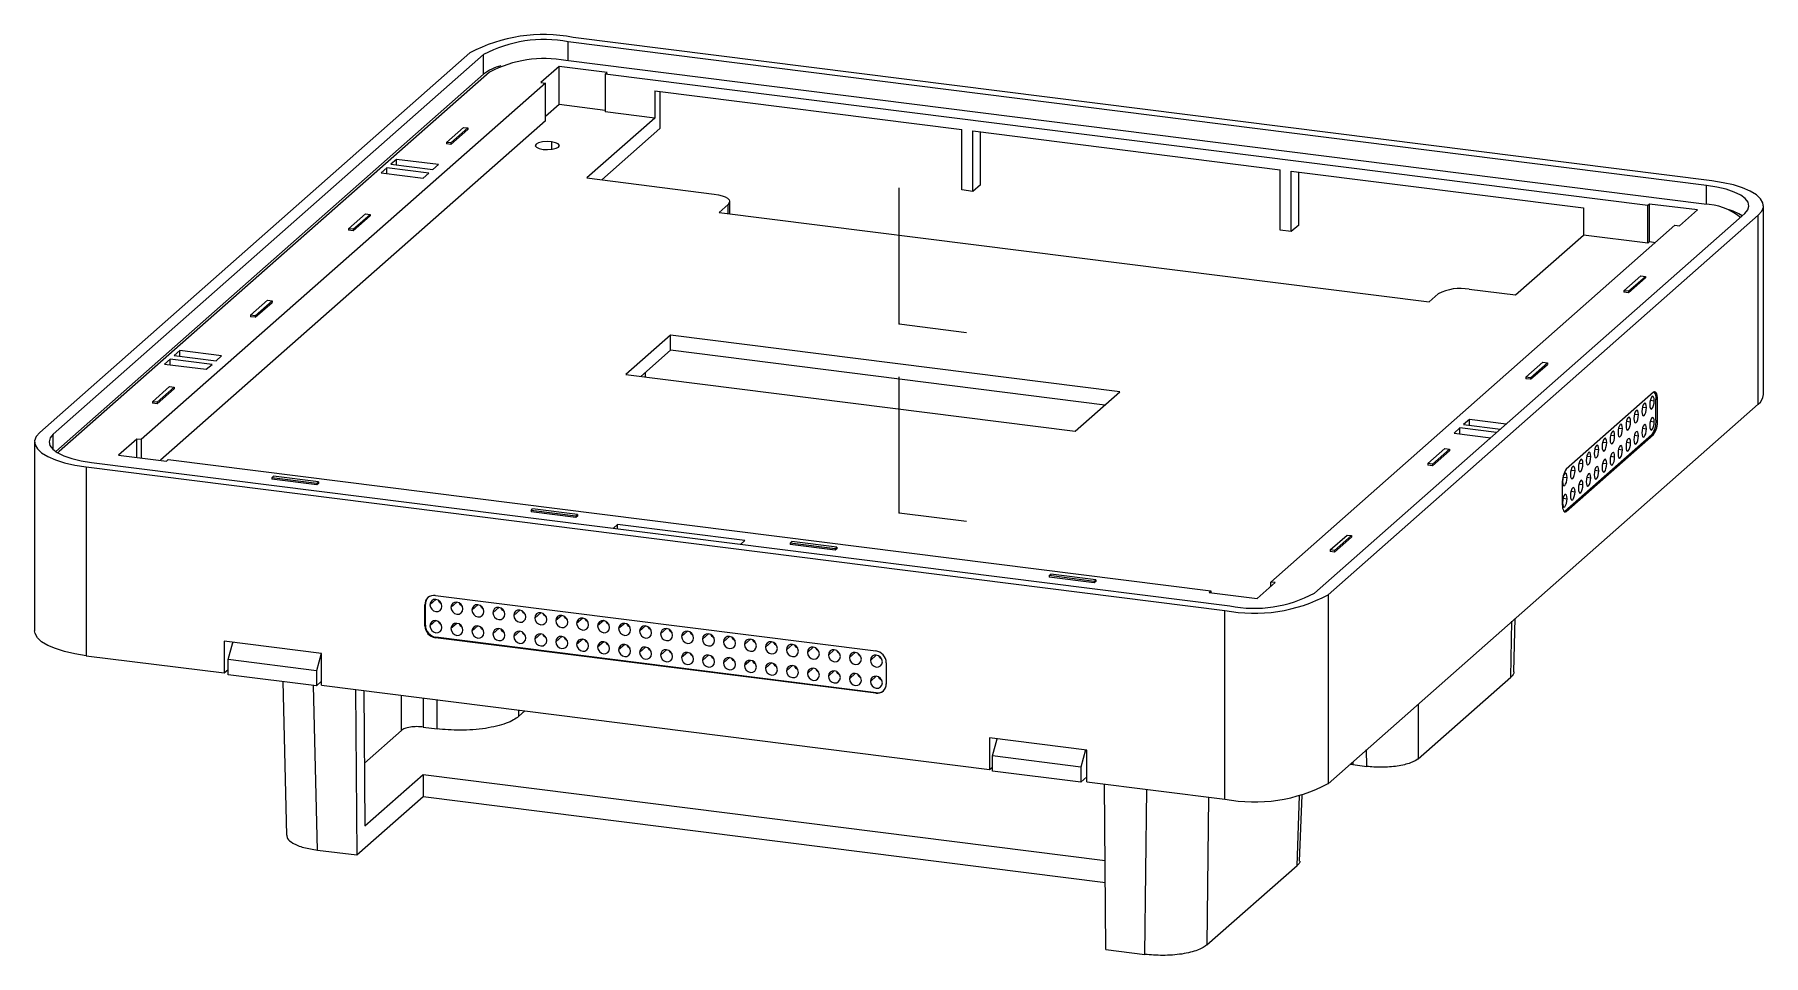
# Paper-space layout '_左右二等角轴测' of a CAD drawing. Header units: millimetres. Extents: x -54 to 54, y -28 to 30.
import ezdxf

# ---------------------------------------------------------------- set-up
doc = ezdxf.new("R2010")
doc.units = ezdxf.units.MM
doc.header["$PDSIZE"] = -1

psp = doc.layouts.new('_左右二等角轴测')

# ---------------------------------------------------------------- linework, layer by layer
at = {"color": 7, "linetype": 'Continuous', "lineweight": 25}
for p, q in [((50.43, 20.43), (-20.66, 29.39)), ((-20.66, 28.21), (-20.66, 29.39)), ((50.75, 20.71), (-20.34, 29.67)), ((-26.79, 28.7), (-53.66, 5)), ((-25.95, 28.6), (-52.82, 4.9)), ((-25.95, 27.37), (-25.95, 28.6)), ((50.29, 19.27), (-20.8, 28.23)), ((-25.95, 27.37), (-52.66, 3.81)), ((-25.57, 27.51), (-52.44, 3.81)), ((-21.23, 27.85), (-22.36, 26.86)), ((-18.23, 27.48), (-21.23, 27.85)), ((-21.23, 25.5), (-21.23, 27.85)), ((-18.34, 27.38), (-18.23, 27.48)), ((46.77, 19.18), (-18.34, 27.38)), ((-18.34, 27.38), (-18.34, 25.03)), ((-22.08, 26.82), (-47.32, 4.56)), ((-22.36, 26.86), (-22.08, 26.82)), ((-22.08, 24.46), (-22.08, 26.82)), ((-15.25, 26.33), (-15.25, 24.64)), ((-15.25, 26.33), (3.92, 23.92)), ((-14.93, 26.29), (-14.93, 23.98)), ((-22.08, 24.75), (-21.23, 25.5)), ((-21.23, 25.5), (-18.34, 25.13)), ((-15.25, 24.64), (-18.34, 25.03)), ((-22.08, 24.46), (-46.11, 3.27)), ((-28.26, 23.12), (-27.2, 24.05)), ((-27.98, 23.08), (-26.92, 24.02)), ((-27.98, 22.99), (-26.92, 23.92)), ((-27.2, 24.05), (-26.92, 24.02)), ((-26.92, 24.02), (-26.92, 23.92)), ((-15.25, 24.64), (-19.5, 20.9)), ((-14.93, 23.98), (-18.56, 20.78)), ((3.92, 20.15), (3.92, 23.92)), ((4.62, 23.83), (23.8, 21.41)), ((4.62, 20.06), (4.62, 23.83)), ((5.08, 20.46), (5.08, 23.77)), ((-28.26, 23.12), (-28.26, 23.02)), ((-27.98, 23.08), (-28.26, 23.12)), ((-27.98, 22.99), (-28.26, 23.02)), ((-27.98, 23.08), (-27.98, 22.99)), ((-21.7, 23.15), (-21.7, 22.68)), ((-31.38, 22.06), (-31.73, 21.75)), ((-31.73, 21.75), (-29.11, 21.42)), ((-28.76, 21.73), (-31.38, 22.06)), ((-31.38, 21.7), (-31.38, 22.06)), ((-29.11, 21.42), (-28.76, 21.73)), ((-31.98, 21.53), (-32.33, 21.22)), ((-32.33, 21.22), (-29.71, 20.89)), ((-29.36, 21.2), (-31.98, 21.53)), ((-31.98, 21.17), (-31.98, 21.53)), ((-29.71, 20.89), (-29.36, 21.2)), ((-19.5, 20.9), (-11.54, 19.89)), ((23.8, 17.64), (23.8, 21.41)), ((24.5, 17.56), (24.5, 21.33)), ((24.5, 21.33), (42.74, 19.03)), ((24.96, 17.96), (24.96, 21.27)), ((4.62, 20.06), (3.92, 20.15)), ((5.08, 20.46), (4.62, 20.06)), ((50.43, 19.25), (50.43, 20.43)), ((-34.37, 17.72), (-33.31, 18.66)), ((-34.09, 17.69), (-33.03, 18.62)), ((-34.09, 17.59), (-33.03, 18.53)), ((-33.31, 18.66), (-33.03, 18.62)), ((-33.03, 18.62), (-33.03, 18.53)), ((-10.67, 19.25), (-11.24, 18.75)), ((-11.24, 18.75), (33.1, 13.16)), ((-10.67, 18.68), (-10.67, 19.25)), ((-10.57, 18.67), (-10.57, 19.43)), ((25.95, -5.03), (52.82, 18.67)), ((26.79, -5.13), (53.66, 18.57)), ((42.74, 19.03), (42.74, 17.33)), ((46.87, 19.27), (46.77, 19.18)), ((46.77, 16.82), (46.77, 19.18)), ((49.86, 18.9), (46.87, 19.27)), ((46.87, 16.92), (46.87, 19.27)), ((48.73, 17.9), (49.86, 18.9)), ((53.66, 6.78), (53.66, 18.57)), ((53.98, 7.37), (53.98, 19.16)), ((-34.37, 17.72), (-34.37, 17.63)), ((-34.09, 17.69), (-34.37, 17.72)), ((-34.09, 17.59), (-34.37, 17.63)), ((-34.09, 17.69), (-34.09, 17.59)), ((23.21, -4.33), (48.45, 17.94)), ((24.5, 17.56), (23.8, 17.64)), ((24.96, 17.96), (24.5, 17.56)), ((38.5, 13.59), (42.74, 17.33)), ((46.77, 16.82), (42.74, 17.33)), ((48.45, 17.94), (48.73, 17.9)), ((46.77, 16.82), (46.87, 16.92)), ((46.87, 16.92), (47.25, 16.87)), ((45.27, 13.85), (46.33, 14.79)), ((45.55, 13.82), (46.61, 14.75)), ((45.55, 13.72), (46.61, 14.66)), ((46.33, 14.79), (46.61, 14.75)), ((46.61, 14.75), (46.61, 14.66)), ((-40.49, 12.33), (-39.43, 13.26)), ((-40.21, 12.29), (-39.15, 13.23)), ((-40.21, 12.2), (-39.15, 13.13)), ((-39.43, 13.26), (-39.15, 13.23)), ((-39.15, 13.23), (-39.15, 13.13)), ((33.1, 13.16), (33.67, 13.66)), ((35.6, 13.95), (38.5, 13.59)), ((45.55, 13.82), (45.27, 13.85)), ((45.27, 13.85), (45.27, 13.76)), ((45.55, 13.72), (45.27, 13.76)), ((45.55, 13.82), (45.55, 13.72)), ((-40.49, 12.33), (-40.49, 12.23)), ((-40.21, 12.29), (-40.49, 12.33)), ((-40.21, 12.2), (-40.49, 12.23)), ((-40.21, 12.29), (-40.21, 12.2)), ((-14.27, 11.08), (-17.06, 8.62)), ((13.79, 7.54), (-14.27, 11.08)), ((-14.27, 10.14), (-14.27, 11.08)), ((-44.92, 10.12), (-45.27, 9.81)), ((-45.27, 9.81), (-42.65, 9.48)), ((-42.3, 9.79), (-44.92, 10.12)), ((-44.92, 9.76), (-44.92, 10.12)), ((-42.65, 9.48), (-42.3, 9.79)), ((-14.27, 10.14), (-16.13, 8.5)), ((12.86, 6.72), (-14.27, 10.14)), ((-45.52, 9.59), (-45.87, 9.28)), ((-45.87, 9.28), (-43.26, 8.95)), ((-42.9, 9.26), (-45.52, 9.59)), ((-45.52, 9.23), (-45.52, 9.59)), ((-43.26, 8.95), (-42.9, 9.26)), ((-15.86, 8.73), (-15.86, 8.46)), ((39.15, 8.46), (40.21, 9.39)), ((39.43, 8.42), (40.49, 9.36)), ((39.43, 8.33), (40.49, 9.26)), ((40.21, 9.39), (40.49, 9.36)), ((40.49, 9.36), (40.49, 9.26)), ((-46.61, 6.93), (-45.55, 7.87)), ((-46.33, 6.9), (-45.27, 7.83)), ((-46.33, 6.8), (-45.27, 7.74)), ((-45.55, 7.87), (-45.27, 7.83)), ((-45.27, 7.83), (-45.27, 7.74)), ((-17.06, 8.62), (11, 5.08)), ((39.15, 8.46), (39.15, 8.36)), ((39.43, 8.42), (39.15, 8.46)), ((39.43, 8.33), (39.15, 8.36)), ((39.43, 8.42), (39.43, 8.33)), ((-46.33, 6.9), (-46.61, 6.93)), ((-46.61, 6.93), (-46.61, 6.84)), ((-46.33, 6.8), (-46.61, 6.84)), ((-46.33, 6.9), (-46.33, 6.8)), ((11, 5.08), (13.79, 7.54)), ((26.79, -16.92), (53.66, 6.78)), ((47.12, 7.52), (41.67, 2.72)), ((46.42, 6.59), (46.67, 6.56)), ((46.92, 7.03), (47.16, 6.99)), ((47.27, 5.77), (47.27, 7.09)), ((47.27, 7.09), (47.36, 7.08)), ((47.36, 5.76), (47.36, 7.08)), ((35.62, 5.82), (35.26, 5.5)), ((35.26, 5.5), (37.56, 5.21)), ((37.91, 5.53), (35.62, 5.82)), ((35.62, 5.46), (35.62, 5.82)), ((45.43, 5.72), (45.68, 5.68)), ((45.93, 6.15), (46.18, 6.12)), ((46.92, 5.71), (47.16, 5.67)), ((47.27, 5.77), (47.36, 5.76)), ((-53.98, 4.41), (-53.98, -7.37)), ((-52.82, 3.93), (-52.82, 4.9)), ((-47.6, 4.59), (-48.73, 3.6)), ((-47.32, 4.56), (-47.6, 4.59)), ((-47.6, 3.45), (-47.6, 4.59)), ((-47.32, 4.56), (-47.32, 3.42)), ((35.02, 5.29), (34.66, 4.97)), ((34.66, 4.97), (36.96, 4.68)), ((37.31, 5), (35.02, 5.29)), ((35.02, 4.93), (35.02, 5.29)), ((41.58, 0.09), (47.02, 4.89)), ((41.67, 0.08), (47.12, 4.88)), ((43.95, 4.41), (44.2, 4.38)), ((44.44, 4.84), (44.69, 4.81)), ((44.94, 5.28), (45.19, 5.25)), ((45.43, 4.4), (45.68, 4.37)), ((45.93, 4.83), (46.18, 4.8)), ((46.42, 5.27), (46.67, 5.24)), ((47.02, 4.89), (47.12, 4.88)), ((-52.44, 3.81), (-52.53, 3.73)), ((-48.73, 3.6), (-45.74, 3.22)), ((-45.74, 3.22), (-45.63, 3.31)), ((-45.63, 3.31), (19.47, -4.89)), ((33.03, 3.06), (34.09, 4)), ((33.31, 3.03), (34.37, 3.96)), ((33.31, 2.93), (34.37, 3.87)), ((34.09, 4), (34.37, 3.96)), ((34.37, 3.96), (34.37, 3.87)), ((42.96, 3.53), (43.21, 3.5)), ((43.45, 3.97), (43.7, 3.94)), ((44.44, 3.52), (44.69, 3.49)), ((44.94, 3.96), (45.19, 3.93)), ((-50.75, 2.86), (20.34, -6.1)), ((-50.75, 2.86), (-50.75, -8.93)), ((-50.43, 3.14), (20.66, -5.82)), ((-39.17, 2.18), (-39.06, 2.28)), ((-36.36, 1.83), (-39.17, 2.18)), ((-39.17, 2.18), (-39.17, 2.09)), ((-36.25, 1.92), (-39.06, 2.28)), ((33.03, 3.06), (33.03, 2.97)), ((33.31, 3.03), (33.03, 3.06)), ((33.31, 2.93), (33.03, 2.97)), ((33.31, 3.03), (33.31, 2.93)), ((41.47, 2.22), (41.72, 2.19)), ((41.97, 2.66), (42.22, 2.63)), ((42.46, 3.1), (42.71, 3.07)), ((42.96, 2.21), (43.21, 2.18)), ((43.45, 2.65), (43.7, 2.62)), ((43.95, 3.09), (44.2, 3.06)), ((-36.36, 1.73), (-39.17, 2.09)), ((-36.25, 1.92), (-36.36, 1.83)), ((-36.25, 1.83), (-36.36, 1.73)), ((-36.36, 1.83), (-36.36, 1.73)), ((-36.25, 1.92), (-36.25, 1.83)), ((41.42, 1.84), (41.42, 0.52)), ((41.97, 1.34), (42.22, 1.31)), ((42.46, 1.78), (42.71, 1.75)), ((-22.98, 0.14), (-22.88, 0.24)), ((-22.98, 0.14), (-22.98, 0.05)), ((-20.18, -0.21), (-22.98, 0.14)), ((-20.18, -0.3), (-22.98, 0.05)), ((-20.07, -0.12), (-22.88, 0.24)), ((41.47, 0.9), (41.72, 0.87)), ((41.54, 0.06), (41.58, 0.09)), ((41.58, 0.09), (41.67, 0.08)), ((-20.07, -0.12), (-20.18, -0.21)), ((-20.07, -0.21), (-20.18, -0.3)), ((-20.18, -0.21), (-20.18, -0.3)), ((-20.07, -0.12), (-20.07, -0.21)), ((-17.57, -0.74), (-17.83, -0.97)), ((-9.62, -1.74), (-17.57, -0.74)), ((-17.57, -1), (-17.57, -0.74)), ((-9.88, -1.97), (-9.62, -1.74)), ((-6.8, -1.9), (-6.69, -1.8)), ((-6.8, -1.9), (-6.8, -1.99)), ((-3.99, -2.25), (-6.8, -1.9)), ((-3.99, -2.34), (-6.8, -1.99)), ((-3.89, -2.16), (-6.69, -1.8)), ((-3.89, -2.16), (-3.99, -2.25)), ((-3.89, -2.16), (-3.89, -2.25)), ((26.92, -2.33), (27.98, -1.4)), ((27.2, -2.37), (28.26, -1.43)), ((27.2, -2.46), (28.26, -1.52)), ((27.98, -1.4), (28.26, -1.43)), ((28.26, -1.43), (28.26, -1.52)), ((-3.89, -2.25), (-3.99, -2.34)), ((-3.99, -2.25), (-3.99, -2.34)), ((26.92, -2.33), (26.92, -2.42)), ((27.2, -2.37), (26.92, -2.33)), ((27.2, -2.46), (26.92, -2.42)), ((27.2, -2.37), (27.2, -2.46)), ((9.38, -3.93), (9.49, -3.84)), ((12.19, -4.29), (9.38, -3.93)), ((9.38, -3.93), (9.38, -4.03)), ((12.19, -4.38), (9.38, -4.03)), ((12.3, -4.19), (9.49, -3.84)), ((12.3, -4.19), (12.19, -4.29)), ((12.3, -4.29), (12.19, -4.38)), ((12.19, -4.29), (12.19, -4.38)), ((12.3, -4.19), (12.3, -4.29)), ((-28.95, -5.17), (-1.45, -8.63)), ((19.47, -4.89), (19.36, -4.98)), ((19.36, -4.98), (22.36, -5.36)), ((19.47, -4.89), (19.47, -5)), ((22.36, -5.36), (23.49, -4.36)), ((23.49, -4.36), (23.21, -4.33)), ((23.21, -4.61), (23.21, -4.33)), ((26.79, -5.13), (26.79, -16.92)), ((-29.57, -5.72), (-29.61, -5.75)), ((-29.61, -7.07), (-29.61, -5.75)), ((-29.57, -7.04), (-29.57, -5.72)), ((-28.92, -5.42), (-29.29, -5.75)), ((-27.61, -5.59), (-27.98, -5.92)), ((-26.3, -5.75), (-26.67, -6.08)), ((-24.99, -5.92), (-25.36, -6.25)), ((-23.68, -6.08), (-24.05, -6.41)), ((-22.37, -6.25), (-22.74, -6.58)), ((-21.06, -6.41), (-21.43, -6.74)), ((20.34, -17.89), (20.34, -6.1)), ((-29.57, -7.04), (-29.61, -7.07)), ((-28.92, -6.74), (-29.29, -7.07)), ((-27.61, -6.91), (-27.98, -7.24)), ((-26.3, -7.07), (-26.67, -7.4)), ((-24.99, -7.24), (-25.36, -7.57)), ((-23.68, -7.4), (-24.05, -7.73)), ((-19.75, -6.58), (-20.13, -6.91)), ((-18.44, -6.74), (-18.82, -7.07)), ((-17.13, -6.91), (-17.51, -7.24)), ((-15.82, -7.07), (-16.2, -7.4)), ((-14.51, -7.24), (-14.89, -7.57)), ((-13.2, -7.4), (-13.58, -7.73)), ((38.2, -10.27), (38.28, -6.78)), ((38.39, -9.92), (38.47, -6.61)), ((-36.06, -8.8), (-42.14, -8.03)), ((-42.14, -8.03), (-42.14, -10.01)), ((-41.9, -9.17), (-41.6, -8.1)), ((-41.61, -8.1), (-41.61, -8.15)), ((-28.92, -7.78), (-28.95, -7.81)), ((-1.45, -11.27), (-28.95, -7.81)), ((-1.42, -11.24), (-28.92, -7.78)), ((-22.37, -7.57), (-22.74, -7.9)), ((-21.06, -7.73), (-21.43, -8.06)), ((-19.75, -7.9), (-20.13, -8.23)), ((-18.44, -8.06), (-18.82, -8.39)), ((-17.13, -8.23), (-17.51, -8.56)), ((-15.82, -8.39), (-16.2, -8.72)), ((-14.51, -8.56), (-14.89, -8.89)), ((-11.89, -7.57), (-12.27, -7.9)), ((-10.58, -7.73), (-10.96, -8.06)), ((-9.27, -7.9), (-9.65, -8.23)), ((-7.96, -8.06), (-8.34, -8.39)), ((-6.66, -8.23), (-7.03, -8.56)), ((-5.35, -8.39), (-5.72, -8.72)), ((-4.04, -8.56), (-4.41, -8.89)), ((-50.75, -8.93), (-42.14, -10.01)), ((-36.38, -9.87), (-41.9, -9.17)), ((-41.9, -10.12), (-41.9, -9.17)), ((-36.08, -8.8), (-36.38, -9.87)), ((-36.06, -10.78), (-36.06, -8.8)), ((-13.2, -8.72), (-13.58, -9.05)), ((-11.89, -8.89), (-12.27, -9.22)), ((-10.58, -9.05), (-10.96, -9.38)), ((-9.27, -9.22), (-9.65, -9.55)), ((-7.96, -9.38), (-8.34, -9.71)), ((-6.66, -9.55), (-7.03, -9.88)), ((-5.35, -9.71), (-5.72, -10.04)), ((-2.73, -8.72), (-3.1, -9.05)), ((-1.42, -8.89), (-1.79, -9.22)), ((-0.8, -9.38), (-0.8, -10.7)), ((-42.14, -10.01), (-41.9, -9.8)), ((-36.38, -10.81), (-41.9, -10.12)), ((-38.48, -10.55), (-38.25, -20.14)), ((-36.31, -21.07), (-36.56, -10.79)), ((-36.38, -9.87), (-36.38, -10.81)), ((-36.38, -10.81), (-36.06, -10.53)), ((-36.06, -10.78), (5.66, -16.04)), ((-4.04, -9.88), (-4.41, -10.21)), ((-2.73, -10.04), (-3.1, -10.37)), ((-1.42, -10.21), (-1.79, -10.54)), ((32.43, -15.36), (38.2, -10.27)), ((-33.93, -11.05), (-33.86, -21.37)), ((-33.41, -11.11), (-33.35, -19.56)), ((-31.07, -13.59), (-31.06, -11.41)), ((-29.71, -11.58), (-29.71, -13.39)), ((-28.85, -13.5), (-28.85, -11.69)), ((-1.42, -11.24), (-1.45, -11.27)), ((-23.76, -12.33), (-23.76, -12.73)), ((-23.76, -12.73), (-23.37, -12.38)), ((32.42, -11.95), (32.43, -15.36)), ((-33.38, -15.63), (-31.07, -13.59)), ((-29.71, -13.39), (-28.85, -13.5)), ((11.74, -14.82), (5.66, -14.06)), ((5.66, -14.06), (5.66, -16.04)), ((5.83, -15.19), (6.14, -14.12)), ((11.65, -14.81), (11.35, -15.88)), ((11.74, -16.8), (11.74, -14.82)), ((29.21, -15.84), (29.2, -14.79)), ((5.66, -16.04), (5.83, -15.88)), ((11.35, -15.88), (5.83, -15.19)), ((5.83, -16.13), (5.83, -15.19)), ((11.35, -16.82), (5.83, -16.13)), ((11.35, -15.88), (11.35, -16.82)), ((28.34, -15.73), (28.15, -15.72)), ((28.34, -15.55), (28.34, -15.73)), ((28.34, -15.73), (29.21, -15.84)), ((-33.35, -19.56), (-29.71, -16.35)), ((-29.71, -16.35), (12.88, -21.72)), ((-29.71, -16.35), (-29.71, -17.72)), ((11.35, -16.82), (11.74, -16.49)), ((11.74, -16.8), (20.34, -17.89)), ((12.91, -27.27), (12.84, -16.94)), ((15.36, -27.58), (15.48, -17.27)), ((-33.86, -21.37), (-29.71, -17.72)), ((-29.71, -17.72), (12.89, -23.09)), ((19.33, -17.76), (19.23, -26.99)), ((24.86, -22.03), (25.02, -17.68)), ((25.02, -21.75), (25.17, -17.64)), ((-36.31, -21.07), (-33.86, -21.37)), ((19.23, -26.99), (24.86, -22.03)), ((12.91, -27.27), (15.36, -27.58))]:
    psp.add_line(p, q, dxfattribs=at)
at = {"color": 7, "linetype": 'Continuous'}
for p, q in [((0, 11.79), (0, 20.28)), ((0, 11.79), (4.21, 11.25)), ((0, 0), (0, 8.49)), ((0, 0), (0, 8.49)), ((0, 0), (0, 8.49)), ((0, 0), (4.21, -0.53)), ((0, 0), (4.21, -0.53)), ((0, 0), (4.21, -0.53))]:
    psp.add_line(p, q, dxfattribs=at)
at = {"color": 7, "linetype": 'Continuous', "lineweight": 25, "flags": 128}
for points in [[(-21.7, 23.15), (-21.98, 23.17), (-22.27, 23.15), (-22.51, 23.09), (-22.66, 23.01), (-22.71, 22.91), (-22.64, 22.81), (-22.47, 22.74), (-22.23, 22.68)], [(-22.23, 22.68), (-21.94, 22.67), (-21.65, 22.69), (-21.41, 22.75), (-21.26, 22.83), (-21.21, 22.93), (-21.28, 23.02), (-21.45, 23.1), (-21.7, 23.15)], [(53.66, 18.57), (53.88, 18.82), (53.98, 19.08), (53.95, 19.34), (53.8, 19.6), (53.54, 19.84), (53.16, 20.07), (52.68, 20.28), (52.11, 20.46), (51.46, 20.6), (50.75, 20.71)], [(-11.54, 19.89), (-11.28, 19.85), (-11.05, 19.79), (-10.85, 19.72), (-10.71, 19.63), (-10.61, 19.54), (-10.58, 19.44), (-10.6, 19.34), (-10.67, 19.25)], [(52.82, 18.67), (53.01, 18.9), (53.08, 19.14), (53.03, 19.38), (52.85, 19.61), (52.56, 19.82), (52.15, 20.02), (51.65, 20.19), (51.07, 20.33), (50.43, 20.43)], [(46.67, 6.56), (46.66, 6.69), (46.63, 6.79), (46.58, 6.83), (46.53, 6.81), (46.47, 6.73), (46.43, 6.61), (46.4, 6.46), (46.39, 6.31)], [(46.39, 6.31), (46.4, 6.17), (46.43, 6.08), (46.47, 6.04), (46.53, 6.06), (46.58, 6.13), (46.63, 6.25), (46.66, 6.4), (46.67, 6.56)], [(47.16, 6.99), (47.15, 7.13), (47.12, 7.22), (47.08, 7.27), (47.02, 7.25), (46.97, 7.17), (46.92, 7.05), (46.89, 6.9), (46.88, 6.75)], [(46.88, 6.75), (46.89, 6.61), (46.92, 6.51), (46.97, 6.47), (47.02, 6.49), (47.08, 6.57), (47.12, 6.69), (47.15, 6.84), (47.16, 6.99)], [(47.36, 7.08), (47.36, 7.2), (47.35, 7.31), (47.32, 7.41), (47.29, 7.48), (47.25, 7.53), (47.21, 7.55), (47.17, 7.55), (47.12, 7.52)], [(45.19, 5.25), (45.17, 5.38), (45.14, 5.48), (45.1, 5.52), (45.04, 5.5), (44.99, 5.42), (44.94, 5.3), (44.91, 5.15), (44.9, 5)], [(45.68, 5.68), (45.67, 5.82), (45.64, 5.92), (45.59, 5.96), (45.54, 5.94), (45.48, 5.86), (45.44, 5.74), (45.41, 5.59), (45.4, 5.44)], [(45.4, 5.44), (45.41, 5.3), (45.44, 5.21), (45.48, 5.16), (45.54, 5.18), (45.59, 5.26), (45.64, 5.38), (45.67, 5.53), (45.68, 5.68)], [(46.18, 6.12), (46.16, 6.26), (46.13, 6.35), (46.09, 6.39), (46.03, 6.37), (45.98, 6.3), (45.93, 6.18), (45.9, 6.03), (45.89, 5.87)], [(45.89, 5.87), (45.9, 5.74), (45.93, 5.64), (45.98, 5.6), (46.03, 5.62), (46.09, 5.7), (46.13, 5.82), (46.16, 5.97), (46.18, 6.12)], [(46.67, 5.24), (46.66, 5.37), (46.63, 5.47), (46.58, 5.51), (46.53, 5.49), (46.47, 5.41), (46.43, 5.29), (46.4, 5.14), (46.39, 4.99)], [(47.16, 5.67), (47.15, 5.81), (47.12, 5.9), (47.08, 5.95), (47.02, 5.93), (46.97, 5.85), (46.92, 5.73), (46.89, 5.58), (46.88, 5.43)], [(46.88, 5.43), (46.89, 5.29), (46.92, 5.2), (46.97, 5.15), (47.02, 5.17), (47.08, 5.25), (47.12, 5.37), (47.15, 5.52), (47.16, 5.67)], [(-53.66, 5), (-53.88, 4.75), (-53.98, 4.49), (-53.95, 4.23), (-53.8, 3.98), (-53.54, 3.73), (-53.16, 3.5), (-52.68, 3.29), (-52.11, 3.11), (-51.46, 2.97), (-50.75, 2.86)], [(-52.82, 4.9), (-53.01, 4.67), (-53.08, 4.43), (-53.03, 4.19), (-52.85, 3.96), (-52.56, 3.75), (-52.15, 3.55), (-51.65, 3.38), (-51.07, 3.24), (-50.43, 3.14)], [(44.2, 4.38), (44.18, 4.51), (44.15, 4.61), (44.11, 4.65), (44.05, 4.63), (44, 4.55), (43.95, 4.43), (43.92, 4.28), (43.91, 4.13)], [(43.91, 4.13), (43.92, 3.99), (43.95, 3.9), (44, 3.85), (44.05, 3.87), (44.11, 3.95), (44.15, 4.07), (44.18, 4.22), (44.2, 4.38)], [(44.69, 4.81), (44.68, 4.95), (44.65, 5.04), (44.6, 5.08), (44.55, 5.06), (44.49, 4.99), (44.45, 4.87), (44.42, 4.72), (44.41, 4.56)], [(44.41, 4.56), (44.42, 4.43), (44.45, 4.33), (44.49, 4.29), (44.55, 4.31), (44.6, 4.39), (44.65, 4.51), (44.68, 4.66), (44.69, 4.81)], [(44.9, 5), (44.91, 4.86), (44.94, 4.77), (44.99, 4.73), (45.04, 4.75), (45.1, 4.82), (45.14, 4.95), (45.17, 5.09), (45.19, 5.25)], [(45.68, 4.37), (45.67, 4.5), (45.64, 4.6), (45.59, 4.64), (45.54, 4.62), (45.48, 4.54), (45.44, 4.42), (45.41, 4.27), (45.4, 4.12)], [(45.4, 4.12), (45.41, 3.98), (45.44, 3.89), (45.48, 3.84), (45.54, 3.86), (45.59, 3.94), (45.64, 4.06), (45.67, 4.21), (45.68, 4.37)], [(46.18, 4.8), (46.16, 4.94), (46.13, 5.03), (46.09, 5.07), (46.03, 5.05), (45.98, 4.98), (45.93, 4.86), (45.9, 4.71), (45.89, 4.55)], [(45.89, 4.55), (45.9, 4.42), (45.93, 4.32), (45.98, 4.28), (46.03, 4.3), (46.09, 4.38), (46.13, 4.5), (46.16, 4.65), (46.18, 4.8)], [(46.39, 4.99), (46.4, 4.85), (46.43, 4.76), (46.47, 4.72), (46.53, 4.74), (46.58, 4.81), (46.63, 4.93), (46.66, 5.08), (46.67, 5.24)], [(42.71, 3.07), (42.7, 3.2), (42.67, 3.3), (42.62, 3.34), (42.57, 3.32), (42.51, 3.24), (42.47, 3.12), (42.44, 2.97), (42.43, 2.82)], [(43.21, 3.5), (43.19, 3.64), (43.16, 3.73), (43.12, 3.77), (43.06, 3.75), (43.01, 3.68), (42.96, 3.56), (42.93, 3.41), (42.92, 3.25)], [(42.92, 3.25), (42.93, 3.12), (42.96, 3.02), (43.01, 2.98), (43.06, 3), (43.12, 3.08), (43.16, 3.2), (43.19, 3.35), (43.21, 3.5)], [(43.7, 3.94), (43.69, 4.07), (43.66, 4.17), (43.61, 4.21), (43.56, 4.19), (43.5, 4.11), (43.46, 3.99), (43.43, 3.84), (43.42, 3.69)], [(43.42, 3.69), (43.43, 3.55), (43.46, 3.46), (43.5, 3.42), (43.56, 3.44), (43.61, 3.51), (43.66, 3.64), (43.69, 3.79), (43.7, 3.94)], [(44.2, 3.06), (44.18, 3.19), (44.15, 3.29), (44.11, 3.33), (44.05, 3.31), (44, 3.23), (43.95, 3.11), (43.92, 2.96), (43.91, 2.81)], [(44.69, 3.49), (44.68, 3.63), (44.65, 3.72), (44.6, 3.76), (44.55, 3.74), (44.49, 3.67), (44.45, 3.55), (44.42, 3.4), (44.41, 3.24)], [(44.41, 3.24), (44.42, 3.11), (44.45, 3.01), (44.49, 2.97), (44.55, 2.99), (44.6, 3.07), (44.65, 3.19), (44.68, 3.34), (44.69, 3.49)], [(45.19, 3.93), (45.17, 4.06), (45.14, 4.16), (45.1, 4.2), (45.04, 4.18), (44.99, 4.1), (44.94, 3.98), (44.91, 3.83), (44.9, 3.68)], [(44.9, 3.68), (44.91, 3.54), (44.94, 3.45), (44.99, 3.41), (45.04, 3.43), (45.1, 3.5), (45.14, 3.63), (45.17, 3.77), (45.19, 3.93)], [(41.72, 2.19), (41.71, 2.33), (41.68, 2.42), (41.63, 2.46), (41.58, 2.45), (41.52, 2.37), (41.48, 2.25), (41.45, 2.1), (41.44, 1.94)], [(41.44, 1.94), (41.45, 1.81), (41.48, 1.71), (41.52, 1.67), (41.58, 1.69), (41.63, 1.77), (41.68, 1.89), (41.71, 2.04), (41.72, 2.19)], [(42.22, 2.63), (42.2, 2.76), (42.17, 2.86), (42.13, 2.9), (42.07, 2.88), (42.02, 2.81), (41.97, 2.68), (41.94, 2.53), (41.93, 2.38)], [(41.93, 2.38), (41.94, 2.24), (41.97, 2.15), (42.02, 2.11), (42.07, 2.13), (42.13, 2.2), (42.17, 2.33), (42.2, 2.48), (42.22, 2.63)], [(42.43, 2.82), (42.44, 2.68), (42.47, 2.59), (42.51, 2.54), (42.57, 2.56), (42.62, 2.64), (42.67, 2.76), (42.7, 2.91), (42.71, 3.07)], [(43.21, 2.18), (43.19, 2.32), (43.16, 2.41), (43.12, 2.45), (43.06, 2.43), (43.01, 2.36), (42.96, 2.24), (42.93, 2.09), (42.92, 1.93)], [(42.92, 1.93), (42.93, 1.8), (42.96, 1.7), (43.01, 1.66), (43.06, 1.68), (43.12, 1.76), (43.16, 1.88), (43.19, 2.03), (43.21, 2.18)], [(43.7, 2.62), (43.69, 2.75), (43.66, 2.85), (43.61, 2.89), (43.56, 2.87), (43.5, 2.79), (43.46, 2.67), (43.43, 2.52), (43.42, 2.37)], [(43.42, 2.37), (43.43, 2.23), (43.46, 2.14), (43.5, 2.1), (43.56, 2.12), (43.61, 2.19), (43.66, 2.32), (43.69, 2.47), (43.7, 2.62)], [(43.91, 2.81), (43.92, 2.67), (43.95, 2.58), (44, 2.53), (44.05, 2.55), (44.11, 2.63), (44.15, 2.75), (44.18, 2.9), (44.2, 3.06)], [(41.72, 0.87), (41.71, 1.01), (41.68, 1.1), (41.63, 1.14), (41.58, 1.13), (41.52, 1.05), (41.48, 0.93), (41.45, 0.78), (41.44, 0.62)], [(42.22, 1.31), (42.2, 1.44), (42.17, 1.54), (42.13, 1.58), (42.07, 1.56), (42.02, 1.49), (41.97, 1.36), (41.94, 1.21), (41.93, 1.06)], [(41.93, 1.06), (41.94, 0.93), (41.97, 0.83), (42.02, 0.79), (42.07, 0.81), (42.13, 0.88), (42.17, 1.01), (42.2, 1.16), (42.22, 1.31)], [(42.71, 1.75), (42.7, 1.88), (42.67, 1.98), (42.62, 2.02), (42.57, 2), (42.51, 1.92), (42.47, 1.8), (42.44, 1.65), (42.43, 1.5)], [(42.43, 1.5), (42.44, 1.36), (42.47, 1.27), (42.51, 1.22), (42.57, 1.24), (42.62, 1.32), (42.67, 1.44), (42.7, 1.59), (42.71, 1.75)], [(41.42, 0.52), (41.43, 0.39), (41.44, 0.28), (41.47, 0.19), (41.5, 0.12), (41.53, 0.07), (41.58, 0.04), (41.62, 0.05), (41.67, 0.08)], [(41.44, 0.62), (41.45, 0.49), (41.48, 0.39), (41.52, 0.35), (41.58, 0.37), (41.63, 0.45), (41.68, 0.57), (41.71, 0.72), (41.72, 0.87)], [(-28.54, -5.85), (-28.57, -5.7), (-28.65, -5.57), (-28.77, -5.47), (-28.92, -5.42), (-29.06, -5.43), (-29.18, -5.5), (-29.26, -5.61), (-29.29, -5.75)], [(-29.29, -5.75), (-29.26, -5.9), (-29.18, -6.03), (-29.06, -6.13), (-28.92, -6.18), (-28.77, -6.17), (-28.65, -6.1), (-28.57, -5.99), (-28.54, -5.85)], [(-28.58, -5.69), (-28.69, -5.6), (-28.76, -5.47)], [(-27.23, -6.01), (-27.26, -5.86), (-27.34, -5.73), (-27.47, -5.63), (-27.61, -5.59), (-27.75, -5.6), (-27.87, -5.66), (-27.95, -5.78), (-27.98, -5.92)], [(-27.98, -5.92), (-27.95, -6.06), (-27.87, -6.2), (-27.75, -6.29), (-27.61, -6.34), (-27.47, -6.33), (-27.34, -6.26), (-27.26, -6.15), (-27.23, -6.01)], [(-27.27, -5.85), (-27.38, -5.76), (-27.45, -5.64)], [(-25.92, -6.18), (-25.95, -6.03), (-26.03, -5.9), (-26.16, -5.8), (-26.3, -5.75), (-26.44, -5.76), (-26.56, -5.83), (-26.64, -5.94), (-26.67, -6.08)], [(-26.67, -6.08), (-26.64, -6.23), (-26.56, -6.36), (-26.44, -6.46), (-26.3, -6.51), (-26.16, -6.5), (-26.03, -6.43), (-25.95, -6.32), (-25.92, -6.18)], [(-25.96, -6.02), (-26.07, -5.93), (-26.14, -5.8)], [(-24.62, -6.34), (-24.64, -6.19), (-24.72, -6.06), (-24.85, -5.96), (-24.99, -5.92), (-25.13, -5.93), (-25.25, -5.99), (-25.33, -6.11), (-25.36, -6.25)], [(-25.36, -6.25), (-25.33, -6.39), (-25.25, -6.53), (-25.13, -6.62), (-24.99, -6.67), (-24.85, -6.66), (-24.72, -6.59), (-24.64, -6.48), (-24.62, -6.34)], [(-24.65, -6.18), (-24.76, -6.09), (-24.84, -5.97)], [(-23.31, -6.51), (-23.33, -6.36), (-23.42, -6.23), (-23.54, -6.13), (-23.68, -6.08), (-23.82, -6.09), (-23.94, -6.16), (-24.03, -6.27), (-24.05, -6.41)], [(-24.05, -6.41), (-24.03, -6.56), (-23.94, -6.69), (-23.82, -6.79), (-23.68, -6.84), (-23.54, -6.83), (-23.42, -6.76), (-23.33, -6.65), (-23.31, -6.51)], [(-23.34, -6.35), (-23.45, -6.26), (-23.53, -6.13)], [(-22, -6.67), (-22.02, -6.52), (-22.11, -6.39), (-22.23, -6.29), (-22.37, -6.25), (-22.51, -6.26), (-22.63, -6.32), (-22.72, -6.44), (-22.74, -6.58)], [(-22.03, -6.51), (-22.14, -6.42), (-22.22, -6.3)], [(-20.69, -6.84), (-20.71, -6.69), (-20.8, -6.56), (-20.92, -6.46), (-21.06, -6.41), (-21.2, -6.42), (-21.33, -6.49), (-21.41, -6.6), (-21.43, -6.74)], [(-20.72, -6.68), (-20.83, -6.59), (-20.91, -6.46)], [(-50.75, -8.93), (-51.46, -8.82), (-52.11, -8.67), (-52.68, -8.49), (-53.16, -8.29), (-53.54, -8.06), (-53.8, -7.81), (-53.95, -7.55), (-53.98, -7.37)], [(-28.54, -7.17), (-28.57, -7.02), (-28.65, -6.89), (-28.77, -6.79), (-28.92, -6.74), (-29.06, -6.75), (-29.18, -6.82), (-29.26, -6.93), (-29.29, -7.07)], [(-29.29, -7.07), (-29.26, -7.22), (-29.18, -7.35), (-29.06, -7.45), (-28.92, -7.5), (-28.77, -7.48), (-28.65, -7.42), (-28.57, -7.31), (-28.54, -7.17)], [(-28.58, -7.01), (-28.69, -6.92), (-28.76, -6.79)], [(-27.23, -7.33), (-27.26, -7.18), (-27.34, -7.05), (-27.47, -6.95), (-27.61, -6.91), (-27.75, -6.92), (-27.87, -6.98), (-27.95, -7.1), (-27.98, -7.24)], [(-27.98, -7.24), (-27.95, -7.38), (-27.87, -7.52), (-27.75, -7.61), (-27.61, -7.66), (-27.47, -7.65), (-27.34, -7.58), (-27.26, -7.47), (-27.23, -7.33)], [(-27.27, -7.17), (-27.38, -7.08), (-27.45, -6.96)], [(-25.92, -7.5), (-25.95, -7.35), (-26.03, -7.22), (-26.16, -7.12), (-26.3, -7.07), (-26.44, -7.08), (-26.56, -7.15), (-26.64, -7.26), (-26.67, -7.4)], [(-26.67, -7.4), (-26.64, -7.55), (-26.56, -7.68), (-26.44, -7.78), (-26.3, -7.83), (-26.16, -7.81), (-26.03, -7.75), (-25.95, -7.64), (-25.92, -7.5)], [(-25.96, -7.34), (-26.07, -7.25), (-26.14, -7.12)], [(-24.62, -7.66), (-24.64, -7.51), (-24.72, -7.38), (-24.85, -7.28), (-24.99, -7.24), (-25.13, -7.25), (-25.25, -7.31), (-25.33, -7.43), (-25.36, -7.57)], [(-24.65, -7.5), (-24.76, -7.41), (-24.84, -7.29)], [(-23.31, -7.83), (-23.33, -7.68), (-23.42, -7.55), (-23.54, -7.45), (-23.68, -7.4), (-23.82, -7.41), (-23.94, -7.48), (-24.03, -7.59), (-24.05, -7.73)], [(-23.34, -7.67), (-23.45, -7.58), (-23.53, -7.45)], [(-22.74, -6.58), (-22.72, -6.72), (-22.63, -6.86), (-22.51, -6.95), (-22.37, -7), (-22.23, -6.99), (-22.11, -6.92), (-22.02, -6.81), (-22, -6.67)], [(-21.43, -6.74), (-21.41, -6.89), (-21.33, -7.02), (-21.2, -7.12), (-21.06, -7.17), (-20.92, -7.16), (-20.8, -7.09), (-20.71, -6.98), (-20.69, -6.84)], [(-19.38, -7), (-19.41, -6.85), (-19.49, -6.72), (-19.61, -6.62), (-19.75, -6.58), (-19.89, -6.59), (-20.02, -6.65), (-20.1, -6.77), (-20.13, -6.91)], [(-20.13, -6.91), (-20.1, -7.05), (-20.02, -7.19), (-19.89, -7.28), (-19.75, -7.33), (-19.61, -7.32), (-19.49, -7.25), (-19.41, -7.14), (-19.38, -7)], [(-19.41, -6.84), (-19.52, -6.75), (-19.6, -6.63)], [(-18.07, -7.17), (-18.1, -7.02), (-18.18, -6.89), (-18.3, -6.79), (-18.44, -6.74), (-18.58, -6.75), (-18.71, -6.82), (-18.79, -6.93), (-18.82, -7.07)], [(-18.82, -7.07), (-18.79, -7.22), (-18.71, -7.35), (-18.58, -7.45), (-18.44, -7.5), (-18.3, -7.48), (-18.18, -7.42), (-18.1, -7.31), (-18.07, -7.17)], [(-18.1, -7.01), (-18.21, -6.92), (-18.29, -6.79)], [(-16.76, -7.33), (-16.79, -7.18), (-16.87, -7.05), (-16.99, -6.95), (-17.13, -6.91), (-17.27, -6.92), (-17.4, -6.98), (-17.48, -7.1), (-17.51, -7.24)], [(-17.51, -7.24), (-17.48, -7.38), (-17.4, -7.52), (-17.27, -7.61), (-17.13, -7.66), (-16.99, -7.65), (-16.87, -7.58), (-16.79, -7.47), (-16.76, -7.33)], [(-16.79, -7.17), (-16.9, -7.08), (-16.98, -6.96)], [(-15.45, -7.5), (-15.48, -7.35), (-15.56, -7.22), (-15.68, -7.12), (-15.82, -7.07), (-15.97, -7.08), (-16.09, -7.15), (-16.17, -7.26), (-16.2, -7.4)], [(-16.2, -7.4), (-16.17, -7.55), (-16.09, -7.68), (-15.97, -7.78), (-15.82, -7.83), (-15.68, -7.81), (-15.56, -7.75), (-15.48, -7.64), (-15.45, -7.5)], [(-15.48, -7.34), (-15.59, -7.25), (-15.67, -7.12)], [(-14.14, -7.66), (-14.17, -7.51), (-14.25, -7.38), (-14.37, -7.28), (-14.51, -7.24), (-14.66, -7.25), (-14.78, -7.31), (-14.86, -7.43), (-14.89, -7.57)], [(-14.17, -7.5), (-14.28, -7.41), (-14.36, -7.29)], [(-12.83, -7.83), (-12.86, -7.68), (-12.94, -7.55), (-13.06, -7.45), (-13.2, -7.4), (-13.35, -7.41), (-13.47, -7.48), (-13.55, -7.59), (-13.58, -7.73)], [(-12.86, -7.67), (-12.97, -7.58), (-13.05, -7.45)], [(-25.36, -7.57), (-25.33, -7.71), (-25.25, -7.85), (-25.13, -7.94), (-24.99, -7.99), (-24.85, -7.98), (-24.72, -7.91), (-24.64, -7.8), (-24.62, -7.66)], [(-24.05, -7.73), (-24.03, -7.88), (-23.94, -8.01), (-23.82, -8.11), (-23.68, -8.16), (-23.54, -8.14), (-23.42, -8.08), (-23.33, -7.97), (-23.31, -7.83)], [(-22, -7.99), (-22.02, -7.84), (-22.11, -7.71), (-22.23, -7.61), (-22.37, -7.57), (-22.51, -7.58), (-22.63, -7.64), (-22.72, -7.76), (-22.74, -7.9)], [(-22.74, -7.9), (-22.72, -8.04), (-22.63, -8.18), (-22.51, -8.27), (-22.37, -8.32), (-22.23, -8.31), (-22.11, -8.24), (-22.02, -8.13), (-22, -7.99)], [(-22.03, -7.83), (-22.14, -7.74), (-22.22, -7.62)], [(-20.69, -8.16), (-20.71, -8.01), (-20.8, -7.88), (-20.92, -7.78), (-21.06, -7.73), (-21.2, -7.74), (-21.33, -7.81), (-21.41, -7.92), (-21.43, -8.06)], [(-21.43, -8.06), (-21.41, -8.21), (-21.33, -8.34), (-21.2, -8.44), (-21.06, -8.49), (-20.92, -8.47), (-20.8, -8.41), (-20.71, -8.3), (-20.69, -8.16)], [(-20.72, -8), (-20.83, -7.91), (-20.91, -7.78)], [(-19.38, -8.32), (-19.41, -8.17), (-19.49, -8.04), (-19.61, -7.94), (-19.75, -7.9), (-19.89, -7.91), (-20.02, -7.97), (-20.1, -8.09), (-20.13, -8.23)], [(-20.13, -8.23), (-20.1, -8.37), (-20.02, -8.51), (-19.89, -8.6), (-19.75, -8.65), (-19.61, -8.64), (-19.49, -8.57), (-19.41, -8.46), (-19.38, -8.32)], [(-19.41, -8.16), (-19.52, -8.07), (-19.6, -7.95)], [(-18.07, -8.49), (-18.1, -8.34), (-18.18, -8.21), (-18.3, -8.11), (-18.44, -8.06), (-18.58, -8.07), (-18.71, -8.14), (-18.79, -8.25), (-18.82, -8.39)], [(-18.82, -8.39), (-18.79, -8.54), (-18.71, -8.67), (-18.58, -8.77), (-18.44, -8.82), (-18.3, -8.8), (-18.18, -8.74), (-18.1, -8.63), (-18.07, -8.49)], [(-18.1, -8.33), (-18.21, -8.24), (-18.29, -8.11)], [(-16.76, -8.65), (-16.79, -8.5), (-16.87, -8.37), (-16.99, -8.27), (-17.13, -8.23), (-17.27, -8.24), (-17.4, -8.3), (-17.48, -8.42), (-17.51, -8.56)], [(-17.51, -8.56), (-17.48, -8.7), (-17.4, -8.84), (-17.27, -8.93), (-17.13, -8.98), (-16.99, -8.97), (-16.87, -8.9), (-16.79, -8.79), (-16.76, -8.65)], [(-16.79, -8.49), (-16.9, -8.4), (-16.98, -8.28)], [(-15.45, -8.82), (-15.48, -8.67), (-15.56, -8.54), (-15.68, -8.44), (-15.82, -8.39), (-15.97, -8.4), (-16.09, -8.47), (-16.17, -8.58), (-16.2, -8.72)], [(-15.48, -8.66), (-15.59, -8.57), (-15.67, -8.44)], [(-14.89, -7.57), (-14.86, -7.71), (-14.78, -7.85), (-14.66, -7.94), (-14.51, -7.99), (-14.37, -7.98), (-14.25, -7.91), (-14.17, -7.8), (-14.14, -7.66)], [(-14.14, -8.98), (-14.17, -8.83), (-14.25, -8.7), (-14.37, -8.6), (-14.51, -8.56), (-14.66, -8.57), (-14.78, -8.63), (-14.86, -8.75), (-14.89, -8.89)], [(-14.17, -8.82), (-14.28, -8.73), (-14.36, -8.61)], [(-13.58, -7.73), (-13.55, -7.88), (-13.47, -8.01), (-13.35, -8.11), (-13.2, -8.16), (-13.06, -8.14), (-12.94, -8.08), (-12.86, -7.97), (-12.83, -7.83)], [(-11.52, -7.99), (-11.55, -7.84), (-11.63, -7.71), (-11.75, -7.61), (-11.89, -7.57), (-12.04, -7.58), (-12.16, -7.64), (-12.24, -7.76), (-12.27, -7.9)], [(-12.27, -7.9), (-12.24, -8.04), (-12.16, -8.18), (-12.04, -8.27), (-11.89, -8.32), (-11.75, -8.31), (-11.63, -8.24), (-11.55, -8.13), (-11.52, -7.99)], [(-11.55, -7.83), (-11.66, -7.74), (-11.74, -7.62)], [(-10.21, -8.16), (-10.24, -8.01), (-10.32, -7.88), (-10.44, -7.78), (-10.58, -7.73), (-10.73, -7.74), (-10.85, -7.81), (-10.93, -7.92), (-10.96, -8.06)], [(-10.96, -8.06), (-10.93, -8.21), (-10.85, -8.34), (-10.73, -8.44), (-10.58, -8.49), (-10.44, -8.47), (-10.32, -8.41), (-10.24, -8.3), (-10.21, -8.16)], [(-10.24, -8), (-10.35, -7.91), (-10.43, -7.78)], [(-8.9, -8.32), (-8.93, -8.17), (-9.01, -8.04), (-9.13, -7.94), (-9.27, -7.9), (-9.42, -7.91), (-9.54, -7.97), (-9.62, -8.09), (-9.65, -8.23)], [(-9.65, -8.23), (-9.62, -8.37), (-9.54, -8.51), (-9.42, -8.6), (-9.27, -8.65), (-9.13, -8.64), (-9.01, -8.57), (-8.93, -8.46), (-8.9, -8.32)], [(-8.93, -8.16), (-9.04, -8.07), (-9.12, -7.95)], [(-7.59, -8.49), (-7.62, -8.34), (-7.7, -8.21), (-7.82, -8.11), (-7.96, -8.06), (-8.11, -8.07), (-8.23, -8.14), (-8.31, -8.25), (-8.34, -8.39)], [(-8.34, -8.39), (-8.31, -8.54), (-8.23, -8.67), (-8.11, -8.77), (-7.96, -8.82), (-7.82, -8.8), (-7.7, -8.74), (-7.62, -8.63), (-7.59, -8.49)], [(-7.62, -8.33), (-7.73, -8.24), (-7.81, -8.11)], [(-6.28, -8.65), (-6.31, -8.5), (-6.39, -8.37), (-6.51, -8.27), (-6.66, -8.23), (-6.8, -8.24), (-6.92, -8.3), (-7, -8.42), (-7.03, -8.56)], [(-7.03, -8.56), (-7, -8.7), (-6.92, -8.84), (-6.8, -8.93), (-6.66, -8.98), (-6.51, -8.97), (-6.39, -8.9), (-6.31, -8.79), (-6.28, -8.65)], [(-6.31, -8.49), (-6.42, -8.4), (-6.5, -8.28)], [(-4.97, -8.82), (-5, -8.67), (-5.08, -8.54), (-5.2, -8.44), (-5.35, -8.39), (-5.49, -8.4), (-5.61, -8.47), (-5.69, -8.58), (-5.72, -8.72)], [(-5, -8.66), (-5.12, -8.57), (-5.19, -8.44)], [(-3.66, -8.98), (-3.69, -8.83), (-3.77, -8.7), (-3.89, -8.6), (-4.04, -8.56), (-4.18, -8.57), (-4.3, -8.63), (-4.38, -8.75), (-4.41, -8.89)], [(-3.69, -8.82), (-3.81, -8.73), (-3.88, -8.61)], [(-16.2, -8.72), (-16.17, -8.87), (-16.09, -9), (-15.97, -9.1), (-15.82, -9.15), (-15.68, -9.13), (-15.56, -9.07), (-15.48, -8.96), (-15.45, -8.82)], [(-14.89, -8.89), (-14.86, -9.03), (-14.78, -9.17), (-14.66, -9.26), (-14.51, -9.31), (-14.37, -9.3), (-14.25, -9.23), (-14.17, -9.12), (-14.14, -8.98)], [(-12.83, -9.15), (-12.86, -9), (-12.94, -8.87), (-13.06, -8.77), (-13.2, -8.72), (-13.35, -8.73), (-13.47, -8.8), (-13.55, -8.91), (-13.58, -9.05)], [(-13.58, -9.05), (-13.55, -9.2), (-13.47, -9.33), (-13.35, -9.43), (-13.2, -9.48), (-13.06, -9.46), (-12.94, -9.4), (-12.86, -9.29), (-12.83, -9.15)], [(-12.86, -8.99), (-12.97, -8.9), (-13.05, -8.77)], [(-11.52, -9.31), (-11.55, -9.16), (-11.63, -9.03), (-11.75, -8.93), (-11.89, -8.89), (-12.04, -8.9), (-12.16, -8.96), (-12.24, -9.08), (-12.27, -9.22)], [(-12.27, -9.22), (-12.24, -9.36), (-12.16, -9.5), (-12.04, -9.59), (-11.89, -9.64), (-11.75, -9.63), (-11.63, -9.56), (-11.55, -9.45), (-11.52, -9.31)], [(-11.55, -9.15), (-11.66, -9.06), (-11.74, -8.94)], [(-10.21, -9.48), (-10.24, -9.33), (-10.32, -9.2), (-10.44, -9.1), (-10.58, -9.05), (-10.73, -9.06), (-10.85, -9.13), (-10.93, -9.24), (-10.96, -9.38)], [(-10.96, -9.38), (-10.93, -9.53), (-10.85, -9.66), (-10.73, -9.76), (-10.58, -9.81), (-10.44, -9.79), (-10.32, -9.73), (-10.24, -9.62), (-10.21, -9.48)], [(-10.24, -9.32), (-10.35, -9.23), (-10.43, -9.1)], [(-8.9, -9.64), (-8.93, -9.49), (-9.01, -9.36), (-9.13, -9.26), (-9.27, -9.22), (-9.42, -9.23), (-9.54, -9.29), (-9.62, -9.41), (-9.65, -9.55)], [(-9.65, -9.55), (-9.62, -9.69), (-9.54, -9.83), (-9.42, -9.92), (-9.27, -9.97), (-9.13, -9.96), (-9.01, -9.89), (-8.93, -9.78), (-8.9, -9.64)], [(-8.93, -9.48), (-9.04, -9.39), (-9.12, -9.27)], [(-7.59, -9.81), (-7.62, -9.66), (-7.7, -9.53), (-7.82, -9.43), (-7.96, -9.38), (-8.11, -9.39), (-8.23, -9.46), (-8.31, -9.57), (-8.34, -9.71)], [(-8.34, -9.71), (-8.31, -9.86), (-8.23, -9.99), (-8.11, -10.09), (-7.96, -10.14), (-7.82, -10.12), (-7.7, -10.06), (-7.62, -9.95), (-7.59, -9.81)], [(-7.62, -9.65), (-7.73, -9.56), (-7.81, -9.43)], [(-6.28, -9.97), (-6.31, -9.82), (-6.39, -9.69), (-6.51, -9.59), (-6.66, -9.55), (-6.8, -9.56), (-6.92, -9.62), (-7, -9.74), (-7.03, -9.88)], [(-6.31, -9.81), (-6.42, -9.72), (-6.5, -9.6)], [(-5.72, -8.72), (-5.69, -8.87), (-5.61, -9), (-5.49, -9.1), (-5.35, -9.15), (-5.2, -9.13), (-5.08, -9.07), (-5, -8.96), (-4.97, -8.82)], [(-4.97, -10.14), (-5, -9.99), (-5.08, -9.86), (-5.2, -9.76), (-5.35, -9.71), (-5.49, -9.72), (-5.61, -9.79), (-5.69, -9.9), (-5.72, -10.04)], [(-4.41, -8.89), (-4.38, -9.03), (-4.3, -9.17), (-4.18, -9.26), (-4.04, -9.31), (-3.89, -9.3), (-3.77, -9.23), (-3.69, -9.12), (-3.66, -8.98)], [(-2.35, -9.15), (-2.38, -9), (-2.46, -8.87), (-2.58, -8.77), (-2.73, -8.72), (-2.87, -8.73), (-2.99, -8.8), (-3.07, -8.91), (-3.1, -9.05)], [(-3.1, -9.05), (-3.07, -9.2), (-2.99, -9.33), (-2.87, -9.43), (-2.73, -9.48), (-2.58, -9.46), (-2.46, -9.4), (-2.38, -9.29), (-2.35, -9.15)], [(-2.39, -8.99), (-2.5, -8.9), (-2.57, -8.77)], [(-1.04, -9.31), (-1.07, -9.16), (-1.15, -9.03), (-1.27, -8.93), (-1.42, -8.89), (-1.56, -8.9), (-1.68, -8.96), (-1.76, -9.08), (-1.79, -9.22)], [(-1.79, -9.22), (-1.76, -9.36), (-1.68, -9.5), (-1.56, -9.59), (-1.42, -9.64), (-1.27, -9.63), (-1.15, -9.56), (-1.07, -9.45), (-1.04, -9.31)], [(-1.08, -9.15), (-1.19, -9.06), (-1.26, -8.94)], [(-7.03, -9.88), (-7, -10.02), (-6.92, -10.16), (-6.8, -10.25), (-6.66, -10.3), (-6.51, -10.29), (-6.39, -10.22), (-6.31, -10.11), (-6.28, -9.97)], [(-5.72, -10.04), (-5.69, -10.19), (-5.61, -10.32), (-5.49, -10.42), (-5.35, -10.47), (-5.2, -10.45), (-5.08, -10.39), (-5, -10.28), (-4.97, -10.14)], [(-5, -9.98), (-5.12, -9.89), (-5.19, -9.76)], [(-3.66, -10.3), (-3.69, -10.15), (-3.77, -10.02), (-3.89, -9.92), (-4.04, -9.88), (-4.18, -9.89), (-4.3, -9.95), (-4.38, -10.07), (-4.41, -10.21)], [(-4.41, -10.21), (-4.38, -10.35), (-4.3, -10.49), (-4.18, -10.58), (-4.04, -10.63), (-3.89, -10.62), (-3.77, -10.55), (-3.69, -10.44), (-3.66, -10.3)], [(-3.69, -10.14), (-3.81, -10.05), (-3.88, -9.93)], [(-2.35, -10.47), (-2.38, -10.32), (-2.46, -10.19), (-2.58, -10.09), (-2.73, -10.04), (-2.87, -10.05), (-2.99, -10.12), (-3.07, -10.23), (-3.1, -10.37)], [(-3.1, -10.37), (-3.07, -10.52), (-2.99, -10.65), (-2.87, -10.75), (-2.73, -10.8), (-2.58, -10.78), (-2.46, -10.72), (-2.38, -10.61), (-2.35, -10.47)], [(-2.39, -10.31), (-2.5, -10.22), (-2.57, -10.09)], [(-1.04, -10.63), (-1.07, -10.48), (-1.15, -10.35), (-1.27, -10.25), (-1.42, -10.21), (-1.56, -10.22), (-1.68, -10.28), (-1.76, -10.4), (-1.79, -10.54)], [(-1.79, -10.54), (-1.76, -10.68), (-1.68, -10.82), (-1.56, -10.91), (-1.42, -10.96), (-1.27, -10.95), (-1.15, -10.88), (-1.07, -10.77), (-1.04, -10.63)], [(-1.08, -10.47), (-1.19, -10.38), (-1.26, -10.26)]]:
    psp.add_lwpolyline(points, dxfattribs=at)
at = {"color": 7, "linetype": 'Continuous', "lineweight": 25}
for centre, radius, start, end in [((-22.2, 20.09), 9.76, 79.053, 118.0614), ((-22.19, 21.61), 7.93, 78.86, 118.2545), ((-22.16, 21.07), 7.28, 79.2261, 117.8883), ((-24.09, 24.94), 3.06, 104.6631, 127.4448), ((50.16, 15.43), 3.84, 51.5351, 88.1063), ((50.87, 15.74), 3.31, 57.3663, 74.9789), ((35.05, 11.05), 2.95, 79.2261, 117.8883), ((46.67, 7.18), 0.61, 351.4929, 36.819), ((53.21, 7.41), 0.773, 305.5063, 357.0458), ((45.9, 5.68), 1.38, 324.9309, 3.5931), ((45.99, 5.67), 1.38, 324.9309, 3.5931), ((42.8, 1.92), 1.38, 144.9309, 183.5931), ((-29.04, -5.73), 0.57, 81.3986, 181.4206), ((-28.99, -5.71), 0.585, 134.5705, 180.9422), ((22.2, 3.48), 9.76, 259.053, 298.0614), ((22.19, 1.96), 7.93, 258.86, 298.2545), ((-28.84, -7.05), 0.764, 181.0587, 261.7605), ((-28.81, -7.02), 0.764, 181.0587, 261.7605), ((-1.56, -9.39), 0.764, 1.0587, 81.7605), ((-1.37, -10.71), 0.57, 261.3986, 1.4206), ((-1.33, -10.66), 0.585, 261.877, 308.2488), ((22.2, -8.3), 9.76, 259.053, 298.0614)]:
    psp.add_arc(centre, radius, start, end, dxfattribs=at)
for points, knots in [([(38.38, -9.92), (38.38, -9.93), (38.44, -10.05), (38.31, -10.16), (38.2, -10.27)], [0, 0, 0, 0, 0.067266, 1, 1, 1, 1]), ([(-23.76, -12.73), (-23.93, -12.87), (-24.18, -13.02), (-24.89, -13.28), (-25.33, -13.39), (-26.33, -13.54), (-26.87, -13.58), (-27.92, -13.58), (-28.42, -13.55), (-28.85, -13.5)], [0, 0, 0, 0, 0.25, 0.25, 0.5, 0.5, 0.75, 0.75, 1, 1, 1, 1]), ([(-29.71, -13.39), (-29.83, -13.37), (-29.96, -13.36), (-30.24, -13.36), (-30.38, -13.37), (-30.65, -13.41), (-30.77, -13.44), (-30.95, -13.51), (-31.02, -13.55), (-31.07, -13.59)], [0, 0, 0, 0, 0.25, 0.25, 0.5, 0.5, 0.75, 0.75, 1, 1, 1, 1]), ([(32.43, -15.36), (32.32, -15.45), (32.16, -15.54), (31.71, -15.71), (31.43, -15.77), (30.8, -15.87), (30.46, -15.89), (29.8, -15.9), (29.48, -15.88), (29.21, -15.84)], [0, 0, 0, 0, 0.25, 0.25, 0.5, 0.5, 0.75, 0.75, 1, 1, 1, 1]), ([(-38.22, -20.14), (-38.22, -20.21), (-38.21, -20.38), (-37.86, -20.65), (-37.23, -20.92), (-36.61, -21.02), (-36.31, -21.07)], [0, 0, 0, 0, 0.1724309, 0.4292472, 0.7257232, 1, 1, 1, 1]), ([(25.01, -21.75), (25.02, -21.75), (25.06, -21.85), (24.96, -21.94), (24.86, -22.03)], [0, 0, 0, 0, 0.058088, 1, 1, 1, 1]), ([(19.23, -26.99), (19.11, -27.1), (18.91, -27.22), (18.38, -27.41), (18.04, -27.5), (17.28, -27.61), (16.87, -27.64), (16.08, -27.64), (15.7, -27.62), (15.36, -27.58)], [0, 0, 0, 0, 0.25, 0.25, 0.5, 0.5, 0.75, 0.75, 1, 1, 1, 1])]:
    psp.add_open_spline(points, degree=3, knots=knots, dxfattribs=at)
at = {"color": 7, "linetype": 'Continuous'}
for p in [(0, 11.79), (0, 0), (0, 0), (0, 0)]:
    psp.add_point(p, dxfattribs=at)

doc.saveas('drawing.dxf')
